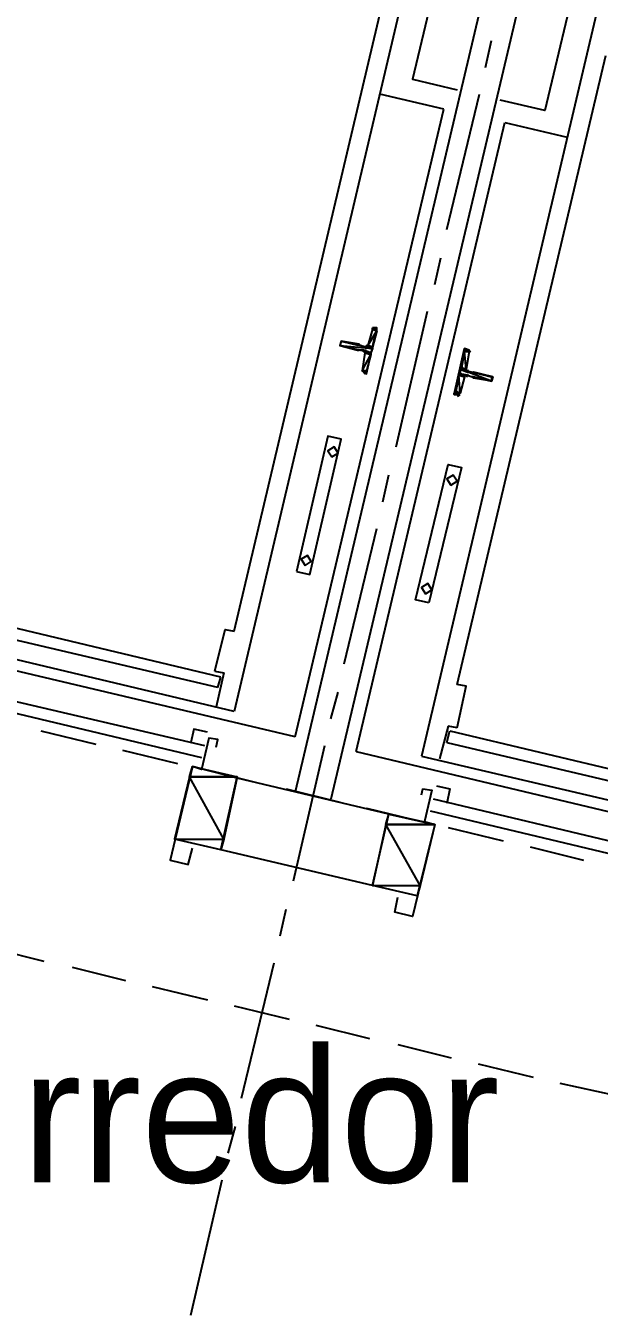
# Model space of a CAD drawing. Header units: feet. Extents: x -84 to 198, y -22 to 181.
# Drawn here: x 78.12 to 83.26, y 105.78 to 117.34 of the extents above; entities that cross this region are included whole.
import ezdxf
from ezdxf.enums import TextEntityAlignment as Align

# ---------------------------------------------------------------- set-up
doc = ezdxf.new("R2010")
doc.units = ezdxf.units.FT
for name, color, linetype in [('A-LINEA', 7, 'CONTINUOUS'), ('A-LINEA-FINA', 9, 'CONTINUOUS'), ('A-MURO-CONCRETO', 8, 'CONTINUOUS'), ('A-NOMBRE-ESPACIO', 2, 'CONTINUOUS')]:
    doc.layers.add(name, color=color, linetype=linetype)

msp = doc.modelspace()

# ---------------------------------------------------------------- linework, layer by layer
at = {"layer": 'A-LINEA'}
for p, q in [((82.4533, 118.5911), (80.5333, 110.4711)), ((82.7733, 118.5111), (80.8533, 110.4044)), ((81.68, 118.3778), (79.9867, 111.1911)), ((83.36, 117.9778), (81.6667, 110.7911)), ((79.9867, 111.9111), (81.32, 117.5511)), ((82.24, 116.9644), (82.2933, 117.2044)), ((81.9867, 111.4311), (83.32, 117.0711)), ((81.8667, 116.5911), (81.2933, 116.7244)), ((81.8933, 115.5111), (82.1867, 116.7244)), ((80.5333, 110.9644), (81.8667, 116.5911)), ((81.08, 110.8311), (82.4133, 116.4711)), ((82.4133, 116.4711), (82.9733, 116.3378)), ((81.7867, 115.0178), (81.84, 115.2578)), ((81.44, 113.5644), (81.72, 114.7778)), ((81.2267, 114.6178), (81.1867, 114.4711)), ((81.2513, 114.6306), (81.2276, 114.617)), ((81.1067, 114.4711), (81.1067, 114.4844)), ((81.16, 114.4044), (81.1333, 114.2444)), ((82.0933, 114.4178), (82.0667, 114.2578)), ((82.1064, 114.4079), (82.0913, 114.4306)), ((81.1469, 114.241), (81.1621, 114.2183)), ((82.0533, 114.1911), (82.0133, 114.0444)), ((81.9887, 114.0183), (82.0124, 114.0318)), ((81.32, 113.0711), (81.3733, 113.3111)), ((80.5333, 110.9644), (72.6133, 112.8311)), ((79.9867, 111.1911), (73.0133, 112.8444)), ((80.9733, 111.6178), (81.2667, 112.8311)), ((79.8667, 111.4978), (76.3467, 112.3378)), ((79.84, 111.4044), (76.32, 112.2311)), ((76.2, 111.7111), (79.72, 110.8844)), ((76.1733, 111.6178), (79.6933, 110.7778)), ((79.8133, 111.5511), (79.8933, 111.5378)), ((79.8933, 111.5378), (79.8267, 111.2311)), ((79.84, 111.4044), (79.8667, 111.4978)), ((80.8533, 111.1244), (80.92, 111.3644)), ((78.2533, 111.0178), (78.7467, 110.8978)), ((81.9067, 111.0578), (81.8267, 110.7644)), ((81.8933, 110.9111), (81.92, 111.0178)), ((81.9867, 111.0444), (81.9067, 111.0578)), ((81.92, 111.0178), (85.44, 110.1778)), ((80.52, 109.6711), (80.8, 110.8844)), ((81.8933, 110.9111), (85.4133, 110.0844)), ((78.9867, 110.8444), (79.48, 110.7244)), ((81.08, 110.8311), (89, 108.9511)), ((81.6667, 110.7911), (88.64, 109.1511)), ((79.6133, 110.6978), (79.4533, 110.0444)), ((80.0133, 110.5911), (79.6133, 110.6978)), ((79.72, 110.6711), (80.2, 110.5511)), ((79.8667, 109.9511), (80.0133, 110.6044)), ((81.3733, 110.2711), (80.0133, 110.5911)), ((80.4533, 110.4978), (80.9333, 110.3778)), ((85.2933, 109.5644), (81.7733, 110.4044)), ((81.1733, 110.3244), (81.6667, 110.2044)), ((85.2667, 109.4578), (81.7467, 110.2978)), ((81.2267, 109.6311), (81.3733, 110.2711)), ((81.7867, 110.1778), (81.3733, 110.2711)), ((81.7867, 110.1778), (81.6267, 109.5378)), ((81.9067, 110.1511), (82.4, 110.0311)), ((79.8667, 109.9511), (79.4533, 110.0444)), ((81.2267, 109.6311), (79.8667, 109.9511)), ((82.64, 109.9778), (83.12, 109.8578)), ((81.6267, 109.5378), (81.2267, 109.6311)), ((80.4, 109.1778), (80.4533, 109.4178)), ((77.8, 109.0711), (78.28, 108.9511)), ((78.5333, 108.8978), (79.0133, 108.7778)), ((80.0533, 107.7244), (80.3467, 108.9378)), ((79.2533, 108.7244), (79.7467, 108.6044)), ((79.9867, 108.5511), (80.48, 108.4311)), ((80.72, 108.3778), (81.2, 108.2578)), ((81.4533, 108.2044), (81.9333, 108.0844)), ((82.1733, 108.0311), (82.6667, 107.9111)), ((82.9067, 107.8578), (83.4, 107.7511)), ((79.9333, 107.2311), (80, 107.4711)), ((79.6, 105.7778), (79.88, 106.9911))]:
    msp.add_line(p, q, dxfattribs=at)
for points in [[(82.2933, 118.0578), (81.8933, 118.1511), (81.5867, 116.8578), (81.9867, 116.7644)], [(82.68, 117.9644), (83.08, 117.8711), (82.7733, 116.5778), (82.3733, 116.6711)], [(81.16, 114.2311), (81.1733, 114.2178), (81.2667, 114.6311), (81.2533, 114.6311)], [(81.1067, 114.4844), (80.9467, 114.5111), (80.9333, 114.4711), (81.0933, 114.4311)], [(81.16, 114.4578), (81.12, 114.4711), (81.12, 114.4711)], [(81.1621, 114.445), (81.1772, 114.4474), (81.1861, 114.4598)], [(81.9867, 114.0311), (81.96, 114.0311), (82.0533, 114.4444), (82.08, 114.4311)], [(81.1467, 114.4311), (81.1067, 114.4311), (81.1067, 114.4311)], [(81.1728, 114.3932), (81.1704, 114.4083), (81.1579, 114.4172)], [(82.08, 114.2311), (82.1333, 114.2311), (82.1333, 114.2311), (82.1333, 114.2311)], [(82.0805, 114.2557), (82.083, 114.2406), (82.0954, 114.2316)], [(82.1333, 114.2311), (82.3067, 114.1911), (82.2933, 114.1511), (82.1333, 114.1778), (82.1333, 114.1911)], [(82.0913, 114.2039), (82.0762, 114.2015), (82.0672, 114.189)], [(82.08, 114.2044), (82.12, 114.1911), (82.12, 114.1911)], [(80.5467, 112.4444), (80.6667, 112.4178), (80.9467, 113.6311), (80.8267, 113.6578), (80.5467, 112.4444)], [(80.8626, 113.4724), (80.9187, 113.507), (80.8841, 113.5632), (80.8279, 113.5285), (80.8626, 113.4724)], [(81.7333, 112.1644), (81.6133, 112.1911), (81.9067, 113.4044), (82.0267, 113.3778), (81.7333, 112.1644)], [(81.9293, 113.219), (81.9854, 113.2537), (81.9507, 113.3099), (81.8946, 113.2752), (81.9293, 113.219)], [(80.6226, 112.499), (80.6787, 112.5337), (80.6441, 112.5899), (80.5879, 112.5552), (80.6226, 112.499)], [(81.7026, 112.2457), (81.7587, 112.2804), (81.7241, 112.3365), (81.6679, 112.3019), (81.7026, 112.2457)], [(79.8133, 111.5511), (79.9067, 111.9244), (79.9867, 111.9111)], [(81.9867, 111.0444), (82.0667, 111.4178), (81.9867, 111.4311)], [(79.7467, 111.0044), (79.6267, 111.0311), (79.6, 110.9111)], [(79.8267, 110.8711), (79.84, 110.9378), (79.76, 110.9511), (79.6933, 110.6711), (79.6133, 110.6978), (79.4133, 109.8578), (79.5733, 109.8178), (79.6133, 109.9644)], [(81.8, 110.5244), (81.92, 110.4978), (81.8933, 110.3644)], [(81.6667, 110.4444), (81.68, 110.4978), (81.76, 110.4844), (81.6933, 110.2044), (81.7867, 110.1778), (81.5867, 109.3511), (81.4267, 109.3911), (81.4533, 109.5244)]]:
    msp.add_lwpolyline(points, dxfattribs=at)
at = {"layer": 'A-LINEA-FINA'}
for p, q in [((81.2667, 114.6178), (81.2267, 114.6311)), ((81.2667, 114.6178), (81.2267, 114.6178)), ((81.2667, 114.6178), (81.24, 114.6311)), ((81.2667, 114.6311), (81.24, 114.6311)), ((81.2667, 114.6311), (81.2533, 114.6311)), ((81.0933, 114.4311), (80.9333, 114.4711)), ((81.1067, 114.4311), (80.9333, 114.4711)), ((81.1067, 114.4711), (80.9467, 114.5111)), ((81.1067, 114.4711), (80.9467, 114.5111)), ((81.2267, 114.4444), (81.16, 114.4578)), ((82.0533, 114.4444), (82.0933, 114.4311)), ((82.0533, 114.4444), (82.08, 114.4311)), ((81.2133, 114.4044), (81.1467, 114.4178)), ((81.2133, 114.4044), (81.16, 114.4178)), ((81.2133, 114.3911), (81.16, 114.4044)), ((82.0533, 114.4311), (82.0933, 114.4178)), ((81.1733, 114.2178), (81.1467, 114.2311)), ((81.1733, 114.2311), (81.1467, 114.2311)), ((81.1733, 114.2178), (81.16, 114.2311)), ((82, 114.2178), (82.0533, 114.2044)), ((82.0133, 114.2711), (82.0667, 114.2578)), ((82.0133, 114.2578), (82.08, 114.2311)), ((82.0133, 114.2578), (82.08, 114.2444)), ((82.0133, 114.2178), (82.0667, 114.2044)), ((82.1333, 114.2311), (82.2933, 114.1911)), ((82.1333, 114.2311), (82.2933, 114.1911)), ((82.1333, 114.2311), (82.3067, 114.1911)), ((82, 114.2044), (82.0533, 114.1911)), ((82.1333, 114.1911), (82.2933, 114.1511)), ((81.96, 114.0444), (82, 114.0311)), ((81.96, 114.0311), (81.9867, 114.0311))]:
    msp.add_line(p, q, dxfattribs=at)
for points in [[(81.1867, 114.4711), (81.2667, 114.6044), (81.2267, 114.6178), (81.1867, 114.4711), (81.1867, 114.4711)], [(81.2267, 114.4578), (81.1867, 114.4711), (81.2667, 114.6044), (81.2267, 114.4578)], [(81.2267, 114.6311), (81.2667, 114.6178), (81.2267, 114.6178), (81.2267, 114.6311)], [(81.2267, 114.6311), (81.2667, 114.6178), (81.24, 114.6311), (81.2267, 114.6311)], [(81.2267, 114.6178), (81.2667, 114.6178), (81.2667, 114.6178), (81.2267, 114.6178)], [(81.2667, 114.6178), (81.2667, 114.6178), (81.2267, 114.6178), (81.2667, 114.6178)], [(81.2667, 114.6178), (81.2267, 114.6178), (81.2667, 114.6044), (81.2667, 114.6178), (81.2667, 114.6178)], [(81.2267, 114.6178), (81.2667, 114.6178), (81.2667, 114.6178), (81.2267, 114.6178), (81.2267, 114.6178)], [(81.24, 114.6311), (81.2667, 114.6178), (81.2667, 114.6178), (81.24, 114.6311), (81.24, 114.6311)], [(81.2667, 114.6311), (81.2667, 114.6311), (81.24, 114.6311), (81.2667, 114.6311)], [(81.2667, 114.6311), (81.24, 114.6311), (81.2667, 114.6178), (81.2667, 114.6311), (81.2667, 114.6311)], [(81.24, 114.6311), (81.2667, 114.6311), (81.2533, 114.6311), (81.24, 114.6311)], [(81.2533, 114.6311), (81.2667, 114.6311), (81.2667, 114.6311), (81.2533, 114.6311), (81.2533, 114.6311)], [(80.9333, 114.4711), (81.2267, 114.4444), (80.9467, 114.5111), (80.9333, 114.4711), (80.9333, 114.4711)], [(80.9333, 114.4711), (81.0933, 114.4311), (81.0933, 114.4311), (80.9333, 114.4711)], [(81.0933, 114.4311), (81.0933, 114.4311), (80.9333, 114.4711), (81.0933, 114.4311), (81.0933, 114.4311)], [(80.9333, 114.4711), (81.0933, 114.4311), (81.0933, 114.4311), (80.9333, 114.4711)], [(81.0933, 114.4311), (81.0933, 114.4311), (80.9333, 114.4711), (81.0933, 114.4311)], [(80.9333, 114.4711), (81.0933, 114.4311), (81.0933, 114.4311), (80.9333, 114.4711), (80.9333, 114.4711)], [(80.9333, 114.4711), (81.0933, 114.4311), (81.0933, 114.4311), (80.9333, 114.4711)], [(81.0933, 114.4311), (81.0933, 114.4311), (80.9333, 114.4711), (81.0933, 114.4311), (81.0933, 114.4311)], [(80.9333, 114.4711), (81.1067, 114.4311), (81.1067, 114.4311), (80.9333, 114.4711)], [(81.1067, 114.4311), (81.1067, 114.4311), (80.9333, 114.4711), (81.1067, 114.4311)], [(81.1067, 114.4311), (80.9333, 114.4711), (81.0933, 114.4311), (81.1067, 114.4311), (81.1067, 114.4311)], [(80.9333, 114.4711), (81.1067, 114.4311), (81.1067, 114.4311), (80.9333, 114.4711)], [(81.1067, 114.4311), (81.1067, 114.4311), (80.9333, 114.4711), (81.1067, 114.4311), (81.1067, 114.4311)], [(80.9333, 114.4711), (81.1067, 114.4311), (81.1067, 114.4311), (80.9333, 114.4711)], [(81.1067, 114.4311), (81.1067, 114.4311), (80.9333, 114.4711), (81.1067, 114.4311), (81.1067, 114.4311)], [(80.9333, 114.4711), (81.1067, 114.4311), (81.1067, 114.4311), (80.9333, 114.4711)], [(81.1067, 114.4311), (81.1067, 114.4311), (80.9333, 114.4711), (81.1067, 114.4311), (81.1067, 114.4311)], [(81.2133, 114.4044), (80.9333, 114.4711), (81.2267, 114.4444), (81.2133, 114.4044)], [(81.1067, 114.4711), (81.1067, 114.4711), (80.9467, 114.5111), (81.1067, 114.4711)], [(81.1067, 114.4711), (80.9467, 114.5111), (81.12, 114.4711), (81.1067, 114.4711), (81.1067, 114.4711)], [(80.9467, 114.5111), (81.1067, 114.4711), (81.1067, 114.4711), (80.9467, 114.5111)], [(81.1067, 114.4711), (81.1067, 114.4711), (80.9467, 114.5111), (81.1067, 114.4711), (81.1067, 114.4711)], [(80.9467, 114.5111), (81.1067, 114.4711), (81.1067, 114.4711), (80.9467, 114.5111)], [(81.1067, 114.4711), (81.1067, 114.4711), (80.9467, 114.5111), (81.1067, 114.4711)], [(80.9467, 114.5111), (81.1067, 114.4711), (81.1067, 114.4711), (80.9467, 114.5111), (80.9467, 114.5111)], [(80.9467, 114.5111), (81.1067, 114.4711), (81.1067, 114.4711), (80.9467, 114.5111)], [(81.1067, 114.4711), (81.1067, 114.4711), (80.9467, 114.5111), (81.1067, 114.4711), (81.1067, 114.4711)], [(80.9467, 114.5111), (81.1067, 114.4711), (81.1067, 114.4711), (80.9467, 114.5111)], [(81.1067, 114.4711), (81.1067, 114.4711), (80.9467, 114.5111), (81.1067, 114.4711)], [(80.9467, 114.5111), (81.1067, 114.4711), (81.1067, 114.4711), (80.9467, 114.5111), (80.9467, 114.5111)], [(80.9467, 114.5111), (81.1067, 114.4711), (81.1067, 114.4711), (80.9467, 114.5111)], [(81.1067, 114.4711), (81.1067, 114.4711), (80.9467, 114.5111), (81.1067, 114.4711), (81.1067, 114.4711)], [(81.1067, 114.4844), (81.1067, 114.4844), (80.9467, 114.5111), (81.1067, 114.4844)], [(81.1067, 114.4844), (80.9467, 114.5111), (81.1067, 114.4711), (81.1067, 114.4844), (81.1067, 114.4844)], [(81.16, 114.4578), (81.2267, 114.4444), (81.2267, 114.4444), (81.16, 114.4578)], [(81.2267, 114.4444), (81.2267, 114.4444), (81.16, 114.4578), (81.2267, 114.4444), (81.2267, 114.4444)], [(81.16, 114.4578), (81.2267, 114.4444), (81.2267, 114.4444), (81.16, 114.4578)], [(81.2267, 114.4444), (81.2267, 114.4444), (81.16, 114.4578), (81.2267, 114.4444), (81.2267, 114.4444)], [(81.16, 114.4578), (81.2267, 114.4444), (81.1733, 114.4578), (81.16, 114.4578), (81.16, 114.4578)], [(81.1733, 114.4578), (81.2267, 114.4578), (81.1733, 114.4711), (81.1733, 114.4578)], [(81.2267, 114.4578), (81.1733, 114.4711), (81.1867, 114.4711), (81.2267, 114.4578), (81.2267, 114.4578)], [(81.1733, 114.4711), (81.2267, 114.4578), (81.2267, 114.4578), (81.1733, 114.4711)], [(81.1733, 114.4578), (81.2267, 114.4444), (81.2267, 114.4444), (81.1733, 114.4578)], [(81.2267, 114.4444), (81.2267, 114.4444), (81.1733, 114.4578), (81.2267, 114.4444), (81.2267, 114.4444)], [(81.1733, 114.4578), (81.2267, 114.4444), (81.2267, 114.4444), (81.1733, 114.4578)], [(81.2267, 114.4444), (81.2267, 114.4444), (81.1733, 114.4578), (81.2267, 114.4444), (81.2267, 114.4444)], [(81.1733, 114.4578), (81.2267, 114.4444), (81.2267, 114.4444), (81.1733, 114.4578)], [(81.2267, 114.4444), (81.2267, 114.4444), (81.1733, 114.4578), (81.2267, 114.4444), (81.2267, 114.4444)], [(81.2267, 114.4444), (81.1733, 114.4578), (81.2267, 114.4578), (81.2267, 114.4444)], [(81.2267, 114.4578), (81.2267, 114.4578), (81.1867, 114.4711), (81.2267, 114.4578)], [(81.2267, 114.4578), (81.1867, 114.4711), (81.2267, 114.4578), (81.2267, 114.4578), (81.2267, 114.4578)], [(82.0533, 114.4444), (82.0533, 114.4444), (82.0933, 114.4311), (82.0533, 114.4444)], [(82.0533, 114.4444), (82.0933, 114.4311), (82.0533, 114.4311), (82.0533, 114.4444), (82.0533, 114.4444)], [(82.0933, 114.4311), (82.0533, 114.4444), (82.08, 114.4311), (82.0933, 114.4311)], [(82.08, 114.4311), (82.0533, 114.4444), (82.0533, 114.4444), (82.08, 114.4311), (82.08, 114.4311)], [(81.1333, 114.2444), (81.2133, 114.3911), (81.16, 114.4044), (81.1333, 114.2444)], [(81.1733, 114.2444), (81.1333, 114.2444), (81.2133, 114.3911), (81.1733, 114.2444)], [(81.1467, 114.4178), (81.2133, 114.4044), (81.1467, 114.4311), (81.1467, 114.4178), (81.1467, 114.4178)], [(81.16, 114.4178), (81.2133, 114.4044), (81.1467, 114.4178), (81.16, 114.4178), (81.16, 114.4178)], [(81.16, 114.4044), (81.2133, 114.4044), (81.16, 114.4178), (81.16, 114.4044), (81.16, 114.4044)], [(81.16, 114.4178), (81.2133, 114.4044), (81.2133, 114.4044), (81.16, 114.4178)], [(81.2133, 114.4044), (81.2133, 114.4044), (81.16, 114.4178), (81.2133, 114.4044), (81.2133, 114.4044)], [(81.16, 114.4178), (81.2133, 114.4044), (81.2133, 114.4044), (81.16, 114.4178)], [(81.2133, 114.4044), (81.2133, 114.4044), (81.16, 114.4178), (81.2133, 114.4044), (81.2133, 114.4044)], [(81.16, 114.4178), (81.2133, 114.4044), (81.2133, 114.4044), (81.16, 114.4178)], [(81.2133, 114.4044), (81.2133, 114.4044), (81.16, 114.4178), (81.2133, 114.4044), (81.2133, 114.4044)], [(81.16, 114.4178), (81.2133, 114.4044), (81.2133, 114.4044), (81.16, 114.4178)], [(81.2133, 114.4044), (81.2133, 114.4044), (81.16, 114.4178), (81.2133, 114.4044), (81.2133, 114.4044)], [(81.16, 114.4044), (81.2133, 114.3911), (81.2133, 114.3911), (81.16, 114.4044)], [(81.2133, 114.3911), (81.2133, 114.3911), (81.16, 114.4044), (81.2133, 114.3911)], [(81.2133, 114.3911), (81.16, 114.4044), (81.2133, 114.3911), (81.2133, 114.3911), (81.2133, 114.3911)], [(81.2133, 114.3911), (81.16, 114.4044), (81.2133, 114.4044), (81.2133, 114.3911)], [(82.0267, 114.2711), (82.0667, 114.2578), (82.0533, 114.4178), (82.0267, 114.2711)], [(82.0933, 114.4311), (82.0933, 114.4178), (82.0533, 114.4311), (82.0933, 114.4311)], [(82.0933, 114.4178), (82.0533, 114.4311), (82.0533, 114.4311), (82.0933, 114.4178)], [(82.0533, 114.4311), (82.0533, 114.4311), (82.0933, 114.4178), (82.0533, 114.4311)], [(82.0933, 114.4178), (82.0533, 114.4311), (82.0533, 114.4311), (82.0933, 114.4178)], [(82.0533, 114.4311), (82.0533, 114.4311), (82.0933, 114.4178), (82.0533, 114.4311)], [(82.0533, 114.4311), (82.0933, 114.4178), (82.0533, 114.4178), (82.0533, 114.4311), (82.0533, 114.4311)], [(82.0933, 114.4178), (82.0533, 114.4311), (82.0533, 114.4311), (82.0933, 114.4178)], [(82.0533, 114.4311), (82.0533, 114.4311), (82.0933, 114.4311), (82.0533, 114.4311)], [(82.0533, 114.4311), (82.0933, 114.4311), (82.0533, 114.4311), (82.0533, 114.4311), (82.0533, 114.4311)], [(82.0667, 114.2578), (82.0533, 114.4178), (82.0933, 114.4178), (82.0667, 114.2578), (82.0667, 114.2578)], [(81.1733, 114.2311), (81.1467, 114.2444), (81.1333, 114.2444), (81.1733, 114.2311), (81.1733, 114.2311)], [(81.1733, 114.2311), (81.1733, 114.2311), (81.1333, 114.2444), (81.1733, 114.2311)], [(81.1733, 114.2311), (81.1333, 114.2444), (81.1733, 114.2311), (81.1733, 114.2311), (81.1733, 114.2311)], [(81.1733, 114.2444), (81.1733, 114.2444), (81.1333, 114.2444), (81.1733, 114.2444)], [(81.1733, 114.2444), (81.1333, 114.2444), (81.1733, 114.2311), (81.1733, 114.2444), (81.1733, 114.2444)], [(81.1467, 114.2311), (81.1733, 114.2311), (81.1467, 114.2444), (81.1467, 114.2311)], [(81.1467, 114.2444), (81.1733, 114.2311), (81.1733, 114.2311), (81.1467, 114.2444)], [(81.16, 114.2311), (81.1733, 114.2178), (81.1467, 114.2311), (81.16, 114.2311)], [(81.1467, 114.2311), (81.1733, 114.2178), (81.1733, 114.2178), (81.1467, 114.2311)], [(81.1733, 114.2178), (81.1733, 114.2178), (81.1467, 114.2311), (81.1733, 114.2178)], [(81.1733, 114.2178), (81.1467, 114.2311), (81.1733, 114.2178), (81.1733, 114.2178), (81.1733, 114.2178)], [(81.1733, 114.2311), (81.1733, 114.2311), (81.1467, 114.2311), (81.1733, 114.2311)], [(81.1733, 114.2311), (81.1467, 114.2311), (81.1733, 114.2178), (81.1733, 114.2311), (81.1733, 114.2311)], [(82, 114.2044), (82.0533, 114.1911), (82, 114.2178), (82, 114.2044)], [(82.0533, 114.1911), (82, 114.2178), (82.0533, 114.2044), (82.0533, 114.1911), (82.0533, 114.1911)], [(82.0533, 114.2044), (82, 114.2178), (82.0667, 114.2044), (82.0533, 114.2044), (82.0533, 114.2044)], [(82.0133, 114.2178), (82.0667, 114.2044), (82, 114.2178), (82.0133, 114.2178), (82.0133, 114.2178)], [(82.0133, 114.2578), (82.0667, 114.2444), (82.0133, 114.2711), (82.0133, 114.2578)], [(82.0667, 114.2444), (82.0133, 114.2711), (82.0667, 114.2578), (82.0667, 114.2444)], [(82.0667, 114.2578), (82.0133, 114.2711), (82.0133, 114.2711), (82.0667, 114.2578), (82.0667, 114.2578)], [(82.0267, 114.2711), (82.0667, 114.2578), (82.0133, 114.2711), (82.0267, 114.2711), (82.0267, 114.2711)], [(82.0133, 114.2178), (82.2933, 114.1511), (82.0133, 114.2578), (82.0133, 114.2178)], [(82.2933, 114.1511), (82.0133, 114.2578), (82.2933, 114.1911), (82.2933, 114.1511), (82.2933, 114.1511)], [(82.08, 114.2311), (82.0133, 114.2578), (82.0133, 114.2578), (82.08, 114.2311)], [(82.0133, 114.2578), (82.0133, 114.2578), (82.08, 114.2311), (82.0133, 114.2578), (82.0133, 114.2578)], [(82.08, 114.2311), (82.0133, 114.2578), (82.08, 114.2444), (82.08, 114.2311), (82.08, 114.2311)], [(82.08, 114.2444), (82.0133, 114.2578), (82.0133, 114.2578), (82.08, 114.2444)], [(82.0133, 114.2578), (82.0133, 114.2578), (82.08, 114.2444), (82.0133, 114.2578), (82.0133, 114.2578)], [(82.08, 114.2444), (82.0133, 114.2578), (82.0133, 114.2578), (82.08, 114.2444)], [(82.0133, 114.2578), (82.0133, 114.2578), (82.08, 114.2444), (82.0133, 114.2578), (82.0133, 114.2578)], [(82.08, 114.2444), (82.0133, 114.2578), (82.0667, 114.2444), (82.08, 114.2444), (82.08, 114.2444)], [(82.0667, 114.2444), (82.0133, 114.2578), (82.0133, 114.2578), (82.0667, 114.2444)], [(82.0133, 114.2578), (82.0133, 114.2578), (82.0667, 114.2444), (82.0133, 114.2578), (82.0133, 114.2578)], [(82.0133, 114.2178), (82.0133, 114.2178), (82.0667, 114.2044), (82.0133, 114.2178)], [(82.0667, 114.2044), (82.0133, 114.2178), (82.0133, 114.2178), (82.0667, 114.2044)], [(82.0133, 114.2178), (82.0133, 114.2178), (82.0667, 114.2044), (82.0133, 114.2178), (82.0133, 114.2178)], [(82.0667, 114.2044), (82.0133, 114.2178), (82.0133, 114.2178), (82.0667, 114.2044)], [(82.0133, 114.2178), (82.0133, 114.2178), (82.0667, 114.2044), (82.0133, 114.2178), (82.0133, 114.2178)], [(82.0667, 114.2044), (82.0133, 114.2178), (82.08, 114.2044), (82.0667, 114.2044), (82.0667, 114.2044)], [(82.08, 114.2044), (82.0133, 114.2178), (82.0133, 114.2178), (82.08, 114.2044)], [(82.0133, 114.2178), (82.0133, 114.2178), (82.08, 114.2044), (82.0133, 114.2178), (82.0133, 114.2178)], [(82.0267, 114.2711), (82.0267, 114.2711), (82.0667, 114.2578), (82.0267, 114.2711)], [(82.2933, 114.1911), (82.1333, 114.2311), (82.1333, 114.2311), (82.2933, 114.1911)], [(82.1333, 114.2311), (82.1333, 114.2311), (82.2933, 114.1911), (82.1333, 114.2311), (82.1333, 114.2311)], [(82.2933, 114.1911), (82.1333, 114.2311), (82.1333, 114.2311), (82.2933, 114.1911)], [(82.1333, 114.2311), (82.1333, 114.2311), (82.2933, 114.1911), (82.1333, 114.2311), (82.1333, 114.2311)], [(82.2933, 114.1911), (82.1333, 114.2311), (82.1333, 114.2311), (82.2933, 114.1911)], [(82.1333, 114.2311), (82.1333, 114.2311), (82.2933, 114.1911), (82.1333, 114.2311)], [(82.2933, 114.1911), (82.1333, 114.2311), (82.1333, 114.2311), (82.2933, 114.1911), (82.2933, 114.1911)], [(82.2933, 114.1911), (82.1333, 114.2311), (82.3067, 114.1911), (82.2933, 114.1911), (82.2933, 114.1911)], [(82.3067, 114.1911), (82.1333, 114.2311), (82.1333, 114.2311), (82.3067, 114.1911)], [(82.1333, 114.2311), (82.1333, 114.2311), (82.3067, 114.1911), (82.1333, 114.2311)], [(82.3067, 114.1911), (82.1333, 114.2311), (82.1333, 114.2311), (82.3067, 114.1911), (82.3067, 114.1911)], [(82.3067, 114.1911), (82.1333, 114.2311), (82.1333, 114.2311), (82.3067, 114.1911)], [(82.1333, 114.2311), (82.1333, 114.2311), (82.3067, 114.1911), (82.1333, 114.2311), (82.1333, 114.2311)], [(82.3067, 114.1911), (82.1333, 114.2311), (82.1333, 114.2311), (82.3067, 114.1911)], [(82.1333, 114.2311), (82.1333, 114.2311), (82.3067, 114.1911), (82.1333, 114.2311), (82.1333, 114.2311)], [(81.9733, 114.0578), (82.0133, 114.0444), (82, 114.2044), (81.9733, 114.0578)], [(82.0133, 114.0444), (82, 114.2044), (82.0533, 114.1911), (82.0133, 114.0444)], [(82.0533, 114.1911), (82, 114.2044), (82, 114.2044), (82.0533, 114.1911)], [(82, 114.2044), (82, 114.2044), (82.0533, 114.1911), (82, 114.2044)], [(82, 114.2044), (82.0533, 114.1911), (82, 114.2044), (82, 114.2044), (82, 114.2044)], [(82.12, 114.1911), (82.12, 114.1911), (82.2933, 114.1511), (82.12, 114.1911)], [(82.12, 114.1911), (82.2933, 114.1511), (82.1333, 114.1911), (82.12, 114.1911), (82.12, 114.1911)], [(82.2933, 114.1511), (82.12, 114.1911), (82.12, 114.1911), (82.2933, 114.1511)], [(82.12, 114.1911), (82.12, 114.1911), (82.2933, 114.1511), (82.12, 114.1911), (82.12, 114.1911)], [(82.2933, 114.1511), (82.12, 114.1911), (82.12, 114.1911), (82.2933, 114.1511)], [(82.12, 114.1911), (82.12, 114.1911), (82.2933, 114.1511), (82.12, 114.1911), (82.12, 114.1911)], [(82.2933, 114.1511), (82.12, 114.1911), (82.12, 114.1911), (82.2933, 114.1511)], [(82.12, 114.1911), (82.12, 114.1911), (82.2933, 114.1511), (82.12, 114.1911), (82.12, 114.1911)], [(82.1333, 114.1911), (82.1333, 114.1911), (82.2933, 114.1511), (82.1333, 114.1911)], [(82.1333, 114.1911), (82.2933, 114.1511), (82.1333, 114.1778), (82.1333, 114.1911), (82.1333, 114.1911)], [(82.2933, 114.1511), (82.1333, 114.1911), (82.1333, 114.1911), (82.2933, 114.1511)], [(82.1333, 114.1911), (82.1333, 114.1911), (82.2933, 114.1511), (82.1333, 114.1911)], [(82.2933, 114.1511), (82.1333, 114.1911), (82.1333, 114.1911), (82.2933, 114.1511), (82.2933, 114.1511)], [(82.2933, 114.1511), (82.1333, 114.1911), (82.1333, 114.1911), (82.2933, 114.1511)], [(82.1333, 114.1911), (82.1333, 114.1911), (82.2933, 114.1511), (82.1333, 114.1911), (82.1333, 114.1911)], [(82.2933, 114.1511), (82.1333, 114.1911), (82.1333, 114.1911), (82.2933, 114.1511)], [(82.1333, 114.1911), (82.1333, 114.1911), (82.2933, 114.1511), (82.1333, 114.1911), (82.1333, 114.1911)], [(82, 114.0311), (81.96, 114.0444), (81.96, 114.0444), (82, 114.0311)], [(81.96, 114.0444), (81.96, 114.0444), (82, 114.0311), (81.96, 114.0444)], [(82, 114.0311), (81.96, 114.0444), (81.96, 114.0444), (82, 114.0311)], [(81.96, 114.0444), (81.96, 114.0444), (82, 114.0311), (81.96, 114.0444)], [(81.96, 114.0444), (82, 114.0311), (81.96, 114.0311), (81.96, 114.0444), (81.96, 114.0444)], [(81.96, 114.0444), (82, 114.0311), (81.9733, 114.0444), (81.96, 114.0444)], [(82, 114.0311), (81.9867, 114.0311), (81.96, 114.0311), (82, 114.0311)], [(81.9867, 114.0311), (81.96, 114.0311), (81.96, 114.0311), (81.9867, 114.0311)], [(81.96, 114.0311), (81.96, 114.0311), (81.9867, 114.0311), (81.96, 114.0311)], [(81.9867, 114.0311), (81.96, 114.0311), (81.96, 114.0311), (81.9867, 114.0311)], [(81.96, 114.0311), (81.96, 114.0311), (81.9867, 114.0311), (81.96, 114.0311), (81.96, 114.0311)], [(81.9733, 114.0578), (81.9733, 114.0578), (82.0133, 114.0444), (81.9733, 114.0578)], [(81.9733, 114.0578), (82.0133, 114.0444), (81.9733, 114.0444), (81.9733, 114.0578), (81.9733, 114.0578)], [(82, 114.0311), (81.9733, 114.0444), (82.0133, 114.0444), (82, 114.0311), (82, 114.0311)]]:
    msp.add_lwpolyline(points, dxfattribs=at)
at = {"layer": 'A-MURO-CONCRETO'}
for points in [[(79.6133, 110.6978), (80.0133, 110.6044), (79.5867, 110.6044), (79.6133, 110.6978), (79.6133, 110.6978)], [(79.5867, 110.6044), (79.4533, 110.0444), (79.8933, 110.0444), (79.5867, 110.6044)], [(79.5867, 110.6044), (80.0133, 110.6044), (79.8933, 110.0444), (79.5867, 110.6044), (79.5867, 110.6044)], [(81.3467, 110.1778), (81.2267, 109.6311), (81.6533, 109.6311), (81.3467, 110.1778)], [(81.3733, 110.2711), (81.7867, 110.1778), (81.3467, 110.1778), (81.3733, 110.2711), (81.3733, 110.2711)], [(81.3467, 110.1778), (81.7867, 110.1778), (81.6533, 109.6311), (81.3467, 110.1778), (81.3467, 110.1778)], [(79.4533, 110.0444), (79.8933, 110.0444), (79.8667, 109.9511), (79.4533, 110.0444), (79.4533, 110.0444)], [(81.2267, 109.6311), (81.6533, 109.6311), (81.6267, 109.5378), (81.2267, 109.6311), (81.2267, 109.6311)]]:
    msp.add_lwpolyline(points, dxfattribs=at)

# ---------------------------------------------------------------- texts
at = {"layer": 'A-NOMBRE-ESPACIO'}
msp.add_text('Corredor', height=1.2, dxfattribs=at).set_placement((79.2, 106.9689), align=Align.CENTER)

doc.saveas('drawing.dxf')
